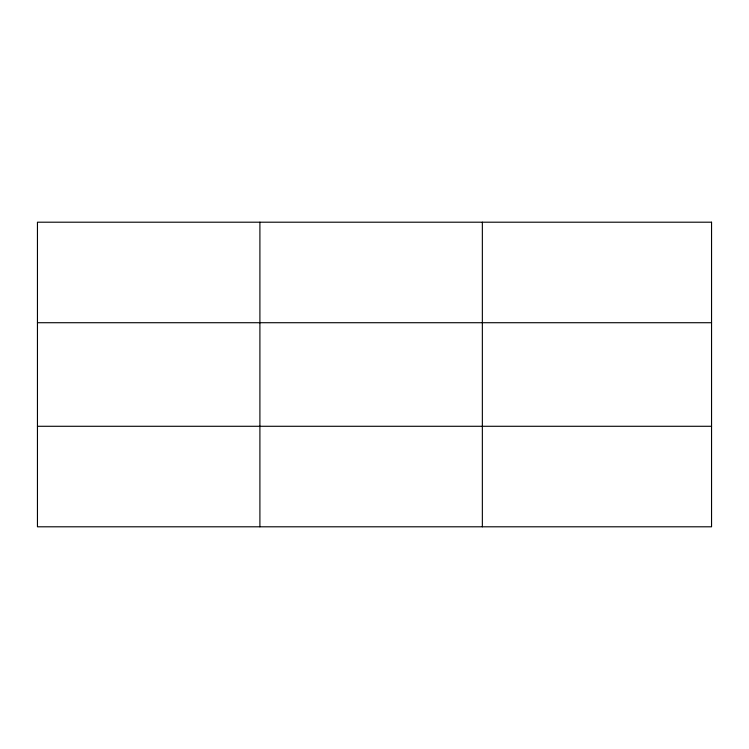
<?xml version="1.0" encoding="UTF-8"?>
<svg xmlns="http://www.w3.org/2000/svg" width="749" height="749" viewBox="0 0 749 749"><rect width="100%" height="100%" fill="white"/><g stroke="black" fill="none" stroke-linecap="round" stroke-linejoin="round"><path stroke-width="1.12" d="M259.903 526.8L259.903 222.2M482.356 526.8L482.356 222.2M37.45 322.716L711.55 322.716M37.45 426.284L711.55 426.284M711.55 222.2L711.55 526.8L37.45 526.8L37.45 222.2L711.55 222.2"/></g></svg>
